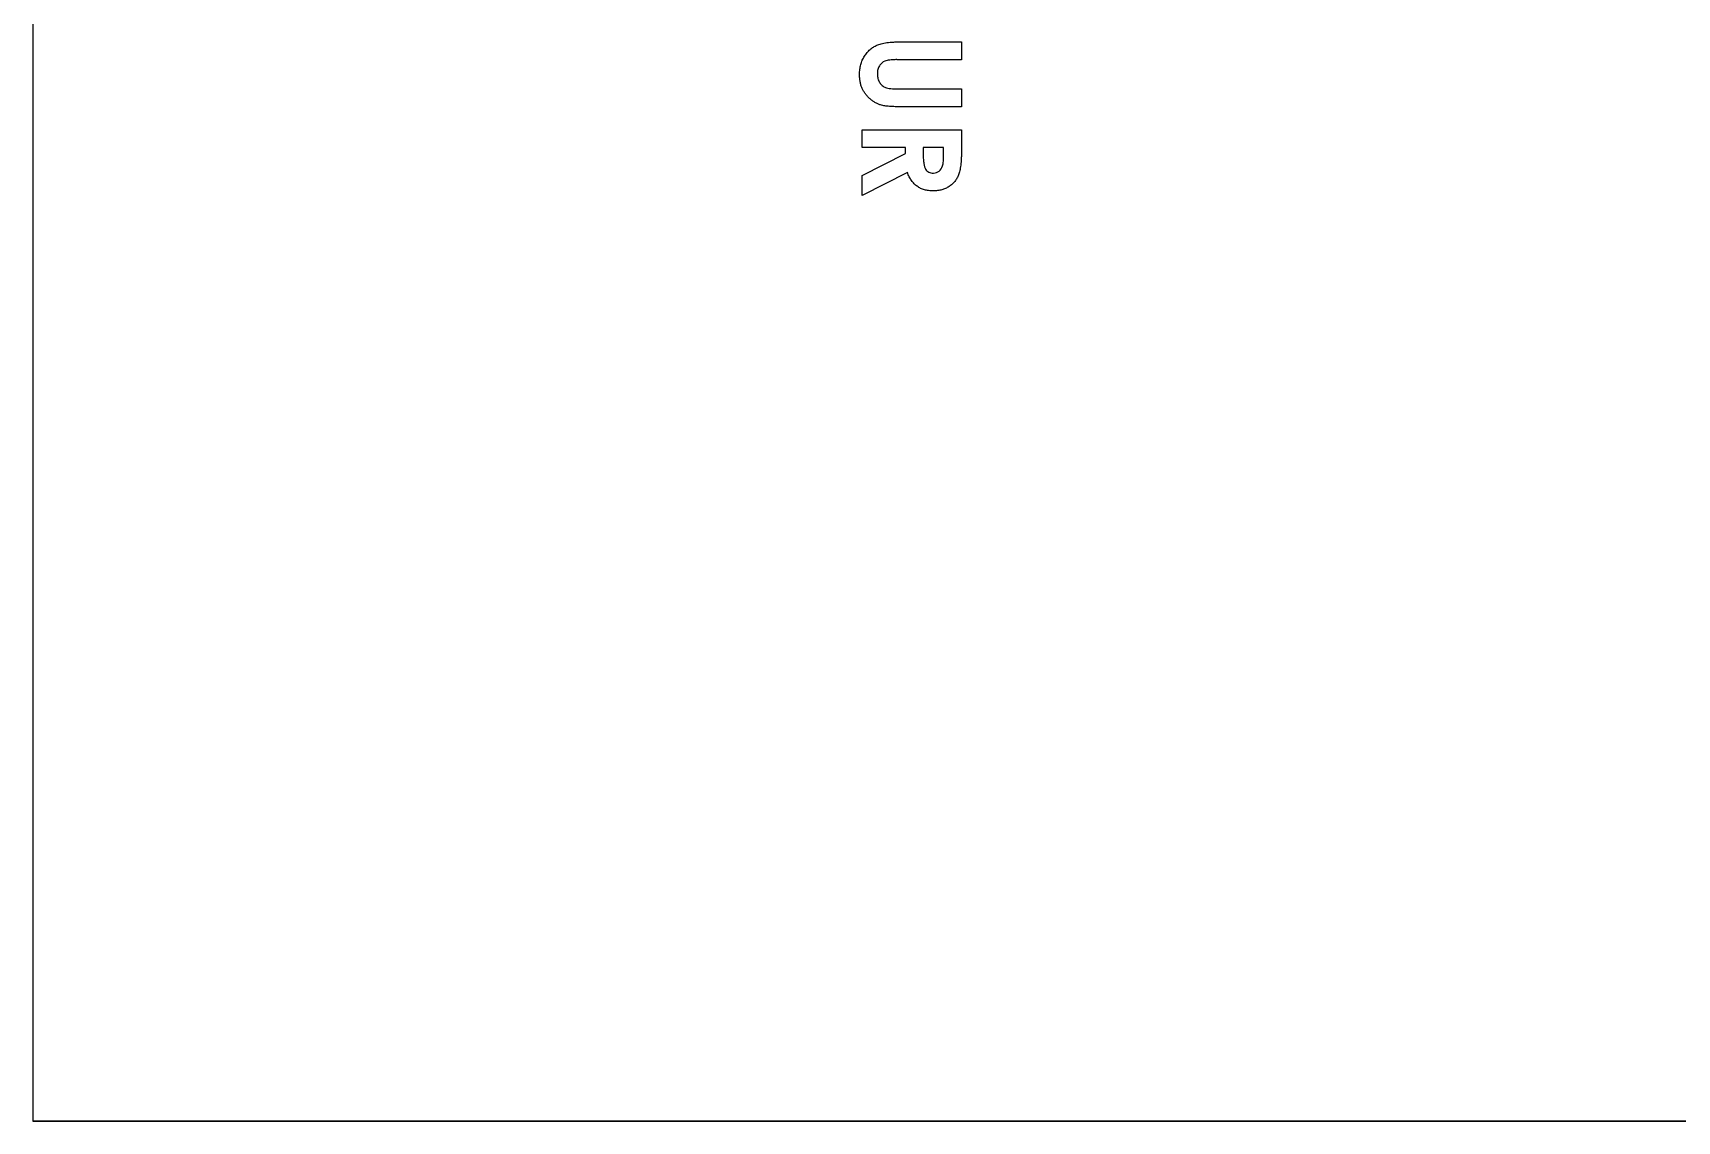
# Model space of a CAD drawing. Extents: x -1295 to 550, y -899 to 382.
# Drawn here: x -1295.2 to -1249.7, y -899.37 to -869.26 of the extents above; entities that cross this region are included whole.
import ezdxf

# ---------------------------------------------------------------- set-up
doc = ezdxf.new("R2010")
doc.units = 0
doc.layers.get('0').update_dxf_attribs({"linetype": 'CONTINUOUS'})

msp = doc.modelspace()

# ---------------------------------------------------------------- linework, layer by layer
at = {"color": 7}
for points in [[(-1295.195907, -779.36976), (-1295.195907, -899.368852)], [(-1269.499581, -869.510631), (-1269.499581, -870.005402), (-1271.288164, -870.005402)], [(-1271.139998, -869.510631), (-1269.499581, -869.510631)], [(-1271.396314, -870.007006), (-1271.44314, -870.009761), (-1271.486108, -870.014168), (-1271.525221, -870.020227), (-1271.559926, -870.026838), (-1271.590225, -870.035101), (-1271.616116, -870.044466), (-1271.661839, -870.067603), (-1271.702054, -870.097902), (-1271.738412, -870.13426)], [(-1271.600141, -870.777131), (-1271.572596, -870.785945), (-1271.539544, -870.793657), (-1271.500982, -870.800268), (-1271.456361, -870.805777), (-1271.406781, -870.809633)], [(-1271.600141, -870.777138), (-1271.572596, -870.785953), (-1271.539544, -870.793665), (-1271.500982, -870.800275), (-1271.456361, -870.805784), (-1271.406781, -870.80964)], [(-1271.222018, -870.815026), (-1269.499581, -870.815026), (-1269.499581, -871.309797), (-1271.139998, -871.309797)], [(-1271.671755, -871.274033), (-1271.715826, -871.263567)], [(-1272.248601, -871.942151), (-1269.499581, -871.942151)], [(-1272.248601, -872.436922), (-1272.248601, -871.942151)], [(-1269.499581, -871.942151), (-1269.499581, -872.518943)], [(-1270.994477, -873.124838), (-1272.248601, -873.759838), (-1272.248601, -873.209505), (-1271.050039, -872.603609), (-1271.050039, -872.436922), (-1272.248601, -872.436922)], [(-1269.994352, -872.606255), (-1269.994352, -872.436922), (-1270.557914, -872.436922), (-1270.557914, -872.630068)], [(-1270.540796, -872.875996), (-1270.531982, -872.923372), (-1270.520413, -872.965239), (-1270.507192, -873.001597), (-1270.491767, -873.031895), (-1270.474139, -873.057787), (-1270.453757, -873.079822), (-1270.43062, -873.099103), (-1270.404728, -873.114528), (-1270.376082, -873.126647), (-1270.344682, -873.13491), (-1270.311079, -873.140419), (-1270.274169, -873.142071), (-1270.23065, -873.138766), (-1270.189885, -873.1283), (-1270.152425, -873.111222), (-1270.117719, -873.087534), (-1270.08687, -873.057787), (-1270.060427, -873.023632), (-1270.038943, -872.98507), (-1270.022417, -872.941551), (-1270.015806, -872.91621), (-1270.009747, -872.885912), (-1270.004788, -872.851206), (-1270.000381, -872.811543), (-1269.997076, -872.766921), (-1269.994873, -872.717893)], [(-1295.195907, -899.368852), (-1204.195141, -899.368852)], [(-1204.195141, -899.368852), (-1295.195907, -899.368852)]]:
    msp.add_lwpolyline(points, dxfattribs=at)
for points in [[(-1271.139998, -869.510631)], [(-1272.320039, -870.410214)], [(-1271.222018, -870.815026)]]:
    msp.add_lwpolyline(points, close=True, dxfattribs=at)
for points in [[(-1271.36822, -869.516164), (-1271.331699, -869.514299), (-1271.29515, -869.513104), (-1271.258594, -869.512307)], [(-1271.36822, -869.516171), (-1271.331699, -869.514306), (-1271.29515, -869.513111), (-1271.258594, -869.512315)], [(-1271.258594, -869.512307), (-1271.21912, -869.511447), (-1271.179637, -869.511051), (-1271.140155, -869.510655)], [(-1271.258594, -869.512315), (-1271.21912, -869.511455), (-1271.179637, -869.511059), (-1271.140155, -869.510662)], [(-1272.243019, -870.02022), (-1272.234412, -870.000946), (-1272.224981, -869.98204), (-1272.214924, -869.963479)], [(-1272.243019, -870.020227), (-1272.234412, -870.000953), (-1272.224981, -869.982047), (-1272.214924, -869.963487)], [(-1272.214924, -869.963479), (-1272.204884, -869.94495), (-1272.19422, -869.926765), (-1272.182973, -869.908942)], [(-1272.214924, -869.963487), (-1272.204884, -869.944958), (-1272.19422, -869.926772), (-1272.182973, -869.908949)], [(-1272.182973, -869.908942), (-1272.171826, -869.891278), (-1272.160108, -869.873969), (-1272.147717, -869.857159)], [(-1272.182973, -869.908949), (-1272.171826, -869.891285), (-1272.160108, -869.873977), (-1272.147717, -869.857167)], [(-1272.147717, -869.857159), (-1272.135617, -869.840745), (-1272.122877, -869.824806), (-1272.109706, -869.809233)], [(-1272.147717, -869.857167), (-1272.135617, -869.840753), (-1272.122877, -869.824814), (-1272.109706, -869.80924)], [(-1272.109706, -869.809233), (-1272.096939, -869.794137), (-1272.083768, -869.779384), (-1272.070042, -869.765162)], [(-1272.109706, -869.80924), (-1272.096939, -869.794144), (-1272.083768, -869.779392), (-1272.070042, -869.765169)], [(-1272.070042, -869.765162), (-1272.056603, -869.751237), (-1272.042631, -869.73782), (-1272.028175, -869.724948)], [(-1272.070042, -869.765169), (-1272.056603, -869.751244), (-1272.042631, -869.737827), (-1272.028175, -869.724955)], [(-1272.028175, -869.724948), (-1272.013949, -869.712279), (-1271.999253, -869.700139), (-1271.984105, -869.688589)], [(-1272.028175, -869.724955), (-1272.013949, -869.712287), (-1271.999253, -869.700146), (-1271.984105, -869.688597)], [(-1271.984105, -869.688589), (-1271.969112, -869.677158), (-1271.953675, -869.666306), (-1271.937831, -869.656088)], [(-1271.984105, -869.688597), (-1271.969112, -869.677166), (-1271.953675, -869.666313), (-1271.937831, -869.656095)], [(-1271.937831, -869.656088), (-1271.922054, -869.645913), (-1271.905872, -869.636367), (-1271.889353, -869.627442)], [(-1271.937831, -869.656095), (-1271.922054, -869.64592), (-1271.905872, -869.636374), (-1271.889353, -869.627449)], [(-1271.889353, -869.627442), (-1271.872802, -869.618499), (-1271.855911, -869.610179), (-1271.838672, -869.602652)], [(-1271.889353, -869.627449), (-1271.872802, -869.618506), (-1271.855911, -869.610187), (-1271.838672, -869.602659)], [(-1271.838672, -869.602652), (-1271.820291, -869.594626), (-1271.801514, -869.587501), (-1271.782482, -869.581168)], [(-1271.838672, -869.602659), (-1271.820291, -869.594634), (-1271.801514, -869.587508), (-1271.782482, -869.581175)], [(-1271.782482, -869.581168), (-1271.761081, -869.574046), (-1271.739358, -869.567926), (-1271.717478, -869.562438)], [(-1271.782482, -869.581175), (-1271.761081, -869.574053), (-1271.739358, -869.567933), (-1271.717478, -869.562445)], [(-1271.717478, -869.562438), (-1271.693051, -869.556311), (-1271.668428, -869.550971), (-1271.64366, -869.546462)], [(-1271.717478, -869.562445), (-1271.693051, -869.556318), (-1271.668428, -869.550978), (-1271.64366, -869.54647)], [(-1271.64366, -869.546462), (-1271.616067, -869.541439), (-1271.588292, -869.537447), (-1271.560477, -869.533792)], [(-1271.64366, -869.54647), (-1271.616067, -869.541447), (-1271.588292, -869.537454), (-1271.560477, -869.533799)], [(-1271.560477, -869.533792), (-1271.530051, -869.529794), (-1271.499576, -869.526199), (-1271.469031, -869.523325)], [(-1271.560477, -869.533799), (-1271.530051, -869.529801), (-1271.499576, -869.526207), (-1271.469031, -869.523333)], [(-1271.469031, -869.523325), (-1271.435492, -869.520169), (-1271.401868, -869.517882), (-1271.36822, -869.516164)], [(-1271.469031, -869.523333), (-1271.435492, -869.520177), (-1271.401868, -869.517889), (-1271.36822, -869.516171)], [(-1272.320142, -870.411346), (-1272.319743, -870.38764), (-1272.319344, -870.363935), (-1272.317939, -870.340282)], [(-1272.320142, -870.411353), (-1272.319743, -870.387648), (-1272.319344, -870.363942), (-1272.317939, -870.34029)], [(-1272.315735, -870.518224), (-1272.318719, -870.482712), (-1272.319431, -870.447032), (-1272.320142, -870.411353)], [(-1272.317939, -870.340282), (-1272.316572, -870.317268), (-1272.314253, -870.294304), (-1272.311328, -870.271422)], [(-1272.317939, -870.34029), (-1272.316572, -870.317276), (-1272.314253, -870.294312), (-1272.311328, -870.271429)], [(-1272.311328, -870.271422), (-1272.308499, -870.249283), (-1272.305102, -870.227221), (-1272.300862, -870.205316)], [(-1272.311328, -870.271429), (-1272.308499, -870.249291), (-1272.305102, -870.227229), (-1272.300862, -870.205323)], [(-1272.300862, -870.205316), (-1272.296705, -870.183843), (-1272.291739, -870.16252), (-1272.285988, -870.141414)], [(-1272.300862, -870.205323), (-1272.296705, -870.18385), (-1272.291739, -870.162528), (-1272.285988, -870.141421)], [(-1272.285988, -870.141414), (-1272.280321, -870.12062), (-1272.273893, -870.100035), (-1272.266707, -870.079715)], [(-1272.285988, -870.141421), (-1272.280321, -870.120627), (-1272.273893, -870.100043), (-1272.266707, -870.079723)], [(-1272.266707, -870.079715), (-1272.259588, -870.059585), (-1272.251725, -870.039714), (-1272.243019, -870.02022)], [(-1272.266707, -870.079723), (-1272.259588, -870.059592), (-1272.251725, -870.039722), (-1272.243019, -870.020227)], [(-1271.822697, -870.337535), (-1271.824943, -870.358392), (-1271.825748, -870.379364), (-1271.826553, -870.400336)], [(-1271.826553, -870.400328), (-1271.82591, -870.42261), (-1271.825267, -870.444893), (-1271.822697, -870.466985)], [(-1271.826553, -870.400336), (-1271.82591, -870.422618), (-1271.825267, -870.4449), (-1271.822697, -870.466992)], [(-1271.81223, -870.279142), (-1271.817178, -870.298305), (-1271.820578, -870.31787), (-1271.822697, -870.337535)], [(-1271.794051, -870.225706), (-1271.801413, -870.243038), (-1271.807522, -870.260908), (-1271.81223, -870.279142)], [(-1271.769261, -870.177229), (-1271.778682, -870.19277), (-1271.786949, -870.208987), (-1271.794051, -870.225706)], [(-1271.738412, -870.13426), (-1271.749866, -870.147669), (-1271.760108, -870.16213), (-1271.769261, -870.177229)], [(-1271.344532, -870.004803), (-1271.3618, -870.005266), (-1271.379058, -870.006137), (-1271.396314, -870.007006)], [(-1271.288893, -870.004252), (-1271.307443, -870.004279), (-1271.325993, -870.004306), (-1271.344532, -870.004803)], [(-1272.301963, -870.617934), (-1272.308107, -870.584915), (-1272.312927, -870.551643), (-1272.315735, -870.518224)], [(-1272.279928, -870.711583), (-1272.289008, -870.680821), (-1272.296091, -870.649493), (-1272.301963, -870.617934)], [(-1272.248528, -870.798072), (-1272.260733, -870.769907), (-1272.271244, -870.741004), (-1272.279928, -870.711583)], [(-1272.207763, -870.878501), (-1272.222978, -870.852564), (-1272.236567, -870.825672), (-1272.248528, -870.798072)], [(-1271.822697, -870.466985), (-1271.820256, -870.487968), (-1271.816076, -870.50878), (-1271.810577, -870.529234)], [(-1271.822697, -870.466992), (-1271.820256, -870.487976), (-1271.816076, -870.508788), (-1271.810577, -870.529242)], [(-1271.810577, -870.529234), (-1271.80532, -870.548788), (-1271.798857, -870.568016), (-1271.790746, -870.586526)], [(-1271.810577, -870.529242), (-1271.80532, -870.548796), (-1271.798857, -870.568023), (-1271.790746, -870.586533)], [(-1271.790746, -870.586526), (-1271.782799, -870.604661), (-1271.77327, -870.622108), (-1271.762651, -870.63886)], [(-1271.790746, -870.586533), (-1271.782799, -870.604669), (-1271.77327, -870.622115), (-1271.762651, -870.638867)], [(-1271.762651, -870.63886), (-1271.752368, -870.65508), (-1271.741064, -870.670649), (-1271.728496, -870.685134)], [(-1271.762651, -870.638867), (-1271.752368, -870.655088), (-1271.741064, -870.670657), (-1271.728496, -870.685141)], [(-1271.728496, -870.685134), (-1271.716664, -870.69877), (-1271.703711, -870.711446), (-1271.689934, -870.723144)], [(-1271.728496, -870.685141), (-1271.716664, -870.698778), (-1271.703711, -870.711453), (-1271.689934, -870.723152)], [(-1271.689934, -870.723144), (-1271.676589, -870.734477), (-1271.66247, -870.744893), (-1271.647516, -870.753994)], [(-1271.689934, -870.723152), (-1271.676589, -870.734484), (-1271.66247, -870.7449), (-1271.647516, -870.754001)], [(-1271.647516, -870.753994), (-1271.632484, -870.763143), (-1271.616608, -870.770962), (-1271.600141, -870.777131)], [(-1271.647516, -870.754001), (-1271.632484, -870.76315), (-1271.616608, -870.77097), (-1271.600141, -870.777138)], [(-1271.406781, -870.809633), (-1271.388241, -870.810879), (-1271.369701, -870.812103), (-1271.351142, -870.812938)], [(-1271.406781, -870.80964), (-1271.388241, -870.810886), (-1271.369701, -870.81211), (-1271.351142, -870.812946)], [(-1271.351142, -870.812938), (-1271.330774, -870.813855), (-1271.310384, -870.814304), (-1271.289995, -870.814591)], [(-1271.351142, -870.812946), (-1271.330774, -870.813863), (-1271.310384, -870.814312), (-1271.289995, -870.814598)], [(-1271.289995, -870.814591), (-1271.267775, -870.814903), (-1271.245556, -870.815022), (-1271.223338, -870.815142)], [(-1271.289995, -870.814598), (-1271.267775, -870.814911), (-1271.245556, -870.81503), (-1271.223338, -870.815149)], [(-1272.157081, -870.953971), (-1272.175428, -870.929829), (-1272.192422, -870.90465), (-1272.207763, -870.878501)], [(-1272.096485, -871.025035), (-1272.117961, -871.00248), (-1272.138234, -870.978773), (-1272.157081, -870.953971)], [(-1272.026523, -871.091141), (-1272.050938, -871.070304), (-1272.07435, -871.048281), (-1272.096485, -871.025035)], [(-1271.951052, -871.149534), (-1271.977126, -871.131291), (-1272.002317, -871.111798), (-1272.026523, -871.091141)], [(-1271.873928, -871.198012), (-1271.900465, -871.183228), (-1271.926161, -871.16695), (-1271.951052, -871.149534)], [(-1271.795703, -871.236022), (-1271.822492, -871.224879), (-1271.848593, -871.212127), (-1271.873928, -871.198012)], [(-1271.715826, -871.263567), (-1271.743003, -871.256154), (-1271.769678, -871.246848), (-1271.795703, -871.236022)], [(-1271.619421, -871.283398), (-1271.636941, -871.280719), (-1271.654399, -871.277629), (-1271.671755, -871.274033)], [(-1271.559375, -871.29111), (-1271.579442, -871.288966), (-1271.599472, -871.286449), (-1271.619421, -871.283398)], [(-1271.491617, -871.29717), (-1271.51423, -871.29546), (-1271.536826, -871.293521), (-1271.559375, -871.29111)], [(-1271.415595, -871.302128), (-1271.440951, -871.300712), (-1271.466294, -871.299085), (-1271.491617, -871.29717)], [(-1271.331861, -871.305984), (-1271.359785, -871.304991), (-1271.387697, -871.303687), (-1271.415595, -871.302128)], [(-1271.239864, -871.308188), (-1271.270536, -871.30779), (-1271.301206, -871.307075), (-1271.331861, -871.305984)], [(-1271.140155, -871.308739), (-1271.173392, -871.308679), (-1271.20663, -871.30862), (-1271.239864, -871.308188)], [(-1270.557322, -872.629201), (-1270.557058, -872.652706), (-1270.556793, -872.676211), (-1270.55622, -872.699714)], [(-1269.994873, -872.717893), (-1269.994303, -872.699903), (-1269.993997, -872.681905), (-1269.993771, -872.663907)], [(-1269.993771, -872.663907), (-1269.993524, -872.644259), (-1269.993372, -872.624611), (-1269.99322, -872.604962)], [(-1269.500732, -872.632506), (-1269.501501, -872.667593), (-1269.502865, -872.702667), (-1269.504588, -872.737725)], [(-1269.49963, -872.518474), (-1269.499765, -872.556489), (-1269.499899, -872.594505), (-1269.500732, -872.632506)], [(-1270.970483, -873.186693), (-1270.979143, -873.166182), (-1270.986932, -873.145313), (-1270.994722, -873.124443)], [(-1270.55622, -872.699714), (-1270.555697, -872.721214), (-1270.554916, -872.742712), (-1270.553466, -872.764167)], [(-1270.553466, -872.764167), (-1270.552136, -872.783856), (-1270.550242, -872.80351), (-1270.547957, -872.823111)], [(-1270.547957, -872.823111), (-1270.545898, -872.840781), (-1270.543522, -872.858409), (-1270.540796, -872.875996)], [(-1269.560778, -873.137114), (-1269.566249, -873.155543), (-1269.572493, -873.17375), (-1269.579508, -873.191651)], [(-1269.544803, -873.074313), (-1269.549459, -873.095412), (-1269.55463, -873.116403), (-1269.560778, -873.137114)], [(-1269.53103, -873.003249), (-1269.53504, -873.027044), (-1269.539601, -873.050745), (-1269.544803, -873.074313)], [(-1269.519462, -872.922821), (-1269.522724, -872.949712), (-1269.52653, -872.976539), (-1269.53103, -873.003249)], [(-1269.510648, -872.83468), (-1269.512995, -872.864114), (-1269.515906, -872.893506), (-1269.519462, -872.922821)], [(-1269.504588, -872.737725), (-1269.506178, -872.77007), (-1269.508074, -872.8024), (-1269.510648, -872.83468)], [(-1270.94349, -873.244536), (-1270.953141, -873.225562), (-1270.962209, -873.206291), (-1270.970483, -873.186693)], [(-1270.913743, -873.298522), (-1270.924308, -873.280902), (-1270.934171, -873.262857), (-1270.94349, -873.244536)], [(-1270.881241, -873.348652), (-1270.892601, -873.33228), (-1270.903502, -873.3156), (-1270.913743, -873.298522)], [(-1270.846535, -873.394926), (-1270.858811, -873.380065), (-1270.870241, -873.364503), (-1270.881241, -873.348652)], [(-1270.808524, -873.436793), (-1270.821724, -873.423313), (-1270.834534, -873.409455), (-1270.846535, -873.394926)], [(-1270.76831, -873.474804), (-1270.782317, -873.462811), (-1270.795607, -873.449984), (-1270.808524, -873.436793)], [(-1270.72479, -873.508408), (-1270.739764, -873.497813), (-1270.754391, -873.48672), (-1270.76831, -873.474804)], [(-1270.679067, -873.538155), (-1270.694738, -873.528939), (-1270.709935, -873.518918), (-1270.72479, -873.508408)], [(-1270.630039, -873.564047), (-1270.646721, -873.556058), (-1270.663139, -873.547523), (-1270.679067, -873.538155)], [(-1270.578807, -873.586082), (-1270.596212, -873.579564), (-1270.613259, -873.572082), (-1270.630039, -873.564047)], [(-1270.524269, -873.60371), (-1270.542652, -873.598459), (-1270.560919, -873.59278), (-1270.578807, -873.586082)], [(-1270.467529, -873.618033), (-1270.48661, -873.613986), (-1270.5055, -873.609071), (-1270.524269, -873.60371)], [(-1270.045554, -873.605363), (-1270.063919, -873.610489), (-1270.082488, -873.614902), (-1270.101193, -873.618584)], [(-1269.992118, -873.588285), (-1270.009718, -873.594621), (-1270.027538, -873.600335), (-1270.045554, -873.605363)], [(-1269.940335, -873.567352), (-1269.957288, -873.575053), (-1269.974595, -873.581977), (-1269.992118, -873.588285)], [(-1269.891307, -873.542562), (-1269.907327, -873.55145), (-1269.92366, -873.559777), (-1269.940335, -873.567352)], [(-1269.843931, -873.513916), (-1269.859338, -873.524079), (-1269.875163, -873.533606), (-1269.891307, -873.542562)], [(-1269.79931, -873.481965), (-1269.813798, -873.493144), (-1269.828659, -873.503842), (-1269.843931, -873.513916)], [(-1269.757994, -873.447811), (-1269.771363, -873.459671), (-1269.785158, -873.471047), (-1269.79931, -873.481965)], [(-1269.719983, -873.411452), (-1269.732166, -873.424069), (-1269.744875, -873.436173), (-1269.757994, -873.447811)], [(-1269.685277, -873.37234), (-1269.696278, -873.385863), (-1269.707871, -873.398911), (-1269.719983, -873.411452)], [(-1269.653877, -873.330473), (-1269.66385, -873.344794), (-1269.674267, -873.358805), (-1269.685277, -873.37234)], [(-1269.625782, -873.286953), (-1269.63457, -873.301819), (-1269.644006, -873.316298), (-1269.653877, -873.330473)], [(-1269.600993, -873.240679), (-1269.608637, -873.256426), (-1269.616877, -873.271888), (-1269.625782, -873.286953)], [(-1269.579508, -873.191651), (-1269.58602, -873.208268), (-1269.593197, -873.224622), (-1269.600993, -873.240679)], [(-1270.408033, -873.627949), (-1270.427991, -873.625453), (-1270.447862, -873.622204), (-1270.467529, -873.618033)], [(-1270.345784, -873.633458), (-1270.366584, -873.632313), (-1270.387356, -873.630535), (-1270.408033, -873.627949)], [(-1270.28078, -873.635661), (-1270.302458, -873.635155), (-1270.324136, -873.634649), (-1270.345784, -873.633458)], [(-1270.21853, -873.634008), (-1270.239241, -873.635274), (-1270.260011, -873.635468), (-1270.28078, -873.635661)], [(-1270.159035, -873.627949), (-1270.178805, -873.630589), (-1270.198641, -873.632793), (-1270.21853, -873.634008)], [(-1270.101193, -873.618584), (-1270.120357, -873.622357), (-1270.139665, -873.625362), (-1270.159035, -873.627949)]]:
    msp.add_open_spline(points, degree=3, dxfattribs=at)

doc.saveas('drawing.dxf')
